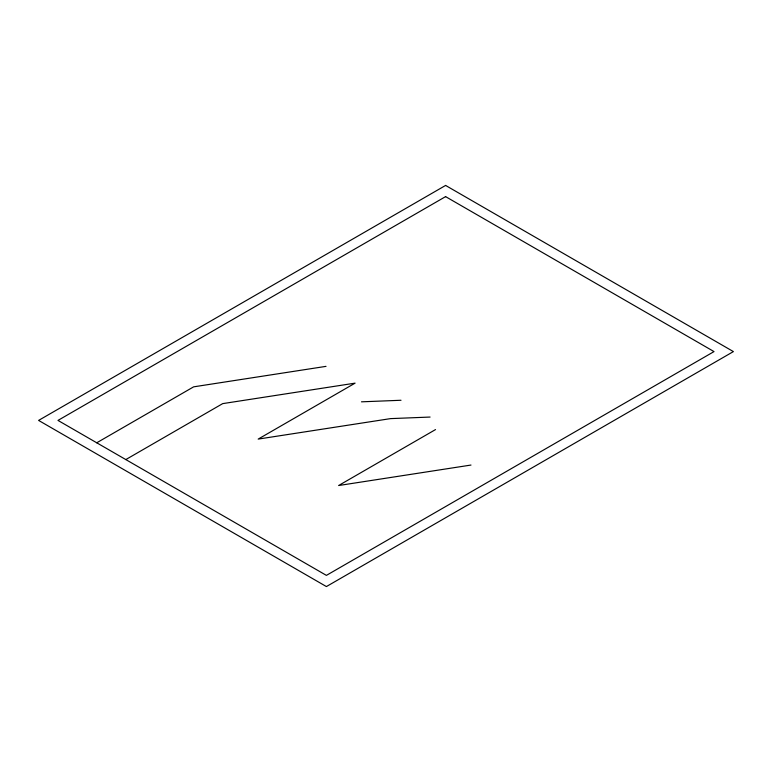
<?xml version="1.0" encoding="UTF-8"?>
<svg xmlns="http://www.w3.org/2000/svg" width="772" height="772" viewBox="0 0 772 772"><rect width="100%" height="100%" fill="white"/><g stroke="black" fill="none" stroke-linecap="round" stroke-linejoin="round"><path stroke-width="1.16" d="M96.741 442.79L193.647 386.84L326.016 366.362M125.817 459.572L222.712 403.621L355.091 383.144L258.186 439.094L390.555 418.617L430.091 417.054M435.524 429.579L338.618 485.53L470.988 465.053M361.489 401.826L401.015 400.263M445.598 185.434L38.6 420.412L326.402 586.566L733.4 351.588L445.598 185.434M445.598 196.619L57.977 420.412L326.402 575.381L714.023 351.588L445.598 196.619"/></g></svg>
